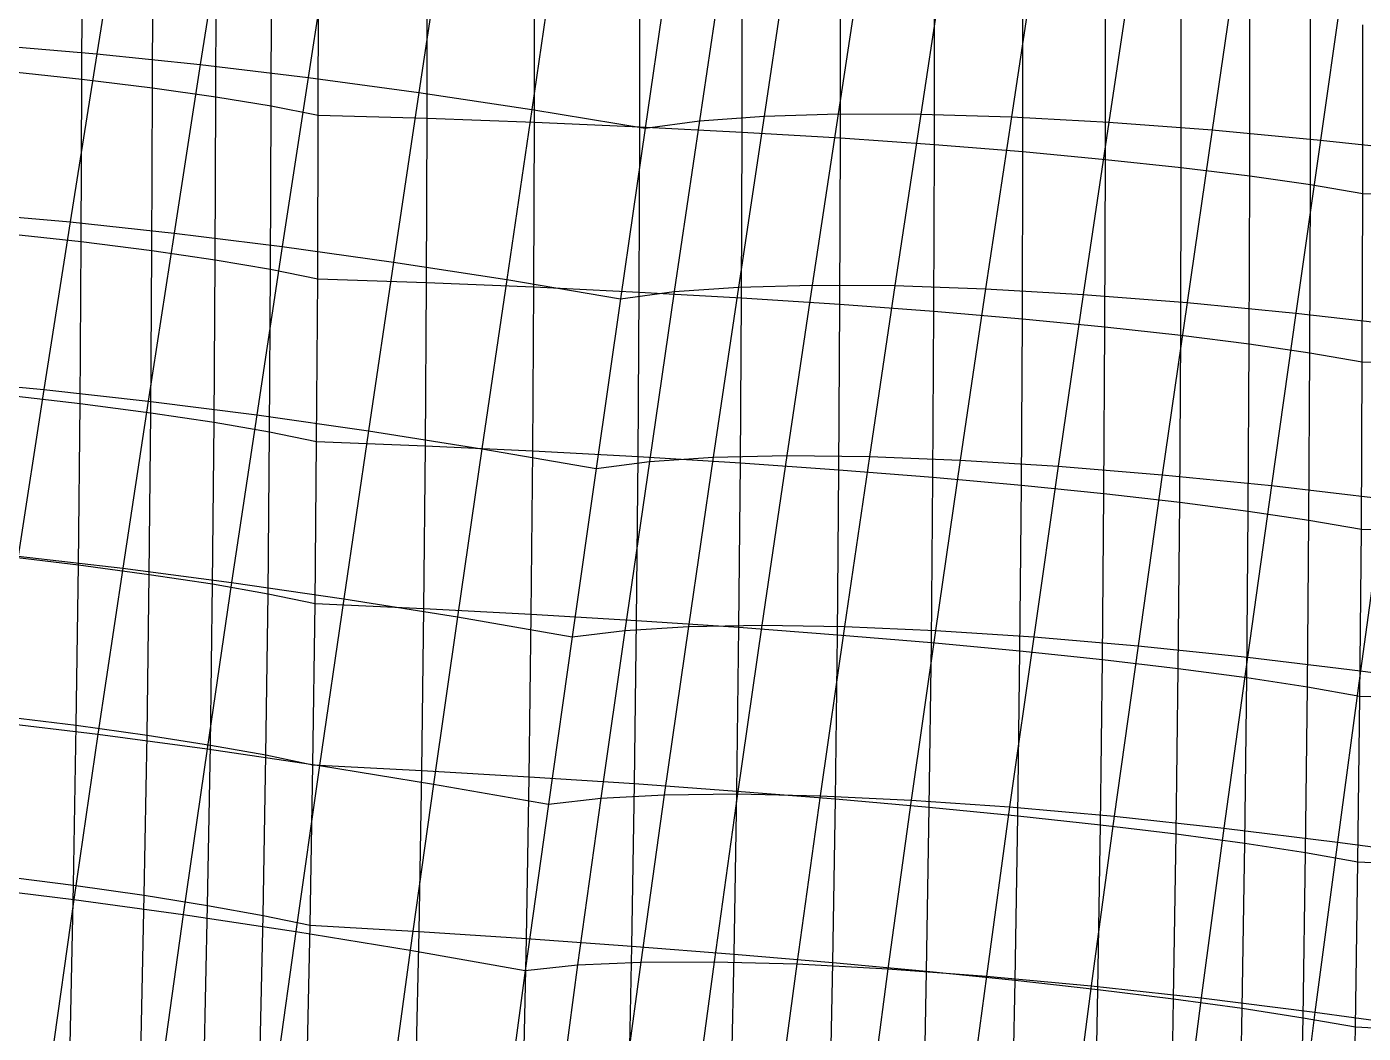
# Model space of a CAD drawing. Extents: x -429 to 429, y -1 to 209.
# Drawn here: x -291 to -267.84, y 106.62 to 124.07 of the extents above; entities that cross this region are included whole.
import ezdxf

# ---------------------------------------------------------------- set-up
doc = ezdxf.new("R2010")
doc.units = 0

msp = doc.modelspace()

# ---------------------------------------------------------------- linework, layer by layer
at = {"layer": 'default', "color": 5, "linetype": 'CONTINUOUS'}
for p, q in [((-289.328, 126.513, 68.082), (-289.79, 123.6, 67.585)), ((-287.538, 126.337, 67.212), (-287.995, 123.415, 66.715)), ((-285.678, 126.122, 66.526), (-286.126, 123.191, 66.032)), ((-283.764, 125.872, 66.03), (-284.205, 122.931, 65.543)), ((-281.816, 125.588, 65.731), (-282.25, 122.638, 65.254)), ((-278.902, 125.401, 63.813), (-279.34, 122.439, 63.336)), ((-277.776, 125.487, 62.097), (-278.222, 122.522, 61.607)), ((-276.49, 125.53, 60.499), (-276.94, 122.561, 59.996)), ((-275.056, 125.53, 59.034), (-275.506, 122.556, 58.521)), ((-273.488, 125.488, 57.718), (-273.936, 122.508, 57.197)), ((-271.803, 125.403, 56.564), (-272.246, 122.417, 56.037)), ((-279.855, 125.274, 65.63), (-280.283, 122.313, 65.166)), ((-279.855, 125.274, 65.63), (-280.283, 122.313, 65.166)), ((-270.016, 125.277, 55.584), (-270.454, 122.283, 55.054)), ((-268.147, 125.11, 54.787), (-268.577, 122.108, 54.256)), ((-291.495, 123.745, 68.634), (-289.79, 123.6, 67.585)), ((-289.79, 123.6, 67.585), (-290.253, 120.688, 67.088)), ((-289.79, 123.6, 67.585), (-287.995, 123.415, 66.715)), ((-287.995, 123.415, 66.715), (-288.45, 120.494, 66.218)), ((-287.995, 123.415, 66.715), (-286.126, 123.191, 66.032)), ((-286.126, 123.191, 66.032), (-286.575, 120.262, 65.538)), ((-286.126, 123.191, 66.032), (-284.205, 122.931, 65.543)), ((-284.205, 122.931, 65.543), (-284.646, 119.993, 65.056)), ((-284.205, 122.931, 65.543), (-282.25, 122.638, 65.254)), ((-282.25, 122.638, 65.254), (-282.684, 119.69, 64.777)), ((-282.25, 122.638, 65.254), (-280.283, 122.313, 65.166)), ((-278.222, 122.522, 61.607), (-276.94, 122.561, 59.996)), ((-276.94, 122.561, 59.996), (-277.389, 119.593, 59.495)), ((-276.94, 122.561, 59.996), (-275.506, 122.556, 58.521)), ((-275.506, 122.556, 58.521), (-275.956, 119.584, 58.009)), ((-275.506, 122.556, 58.521), (-273.936, 122.508, 57.197)), ((-280.283, 122.313, 65.166), (-279.34, 122.439, 63.336)), ((-279.34, 122.439, 63.336), (-279.779, 119.479, 62.86)), ((-279.34, 122.439, 63.336), (-278.222, 122.522, 61.607)), ((-278.222, 122.522, 61.607), (-278.667, 119.558, 61.117)), ((-273.936, 122.508, 57.197), (-274.384, 119.529, 56.676)), ((-273.936, 122.508, 57.197), (-272.246, 122.417, 56.037)), ((-272.246, 122.417, 56.037), (-272.69, 119.431, 55.51)), ((-272.246, 122.417, 56.037), (-270.454, 122.283, 55.054)), ((-280.283, 122.313, 65.166), (-280.71, 119.357, 64.704)), ((-280.283, 122.313, 65.166), (-280.71, 119.357, 64.704)), ((-270.454, 122.283, 55.054), (-270.891, 119.29, 54.524)), ((-270.454, 122.283, 55.054), (-268.577, 122.108, 54.256)), ((-268.577, 122.108, 54.256), (-269.007, 119.107, 53.727)), ((-268.577, 122.108, 54.256), (-266.636, 121.894, 53.654)), ((-291.963, 120.841, 68.14), (-290.253, 120.688, 67.088)), ((-290.253, 120.688, 67.088), (-290.707, 117.785, 66.605)), ((-290.253, 120.688, 67.088), (-288.45, 120.494, 66.218)), ((-288.45, 120.494, 66.218), (-288.899, 117.583, 65.734)), ((-288.45, 120.494, 66.218), (-286.575, 120.262, 65.538)), ((-286.575, 120.262, 65.538), (-287.017, 117.343, 65.057)), ((-286.575, 120.262, 65.538), (-284.646, 119.993, 65.056)), ((-284.646, 119.993, 65.056), (-285.081, 117.066, 64.58)), ((-284.646, 119.993, 65.056), (-282.684, 119.69, 64.777)), ((-282.684, 119.69, 64.777), (-283.113, 116.756, 64.309)), ((-282.684, 119.69, 64.777), (-280.71, 119.357, 64.704)), ((-279.779, 119.479, 62.86), (-278.667, 119.558, 61.117)), ((-278.667, 119.558, 61.117), (-279.105, 116.607, 60.637)), ((-278.667, 119.558, 61.117), (-277.389, 119.593, 59.495)), ((-277.389, 119.593, 59.495), (-277.829, 116.637, 59.004)), ((-277.389, 119.593, 59.495), (-275.956, 119.584, 58.009)), ((-275.956, 119.584, 58.009), (-276.396, 116.621, 57.509)), ((-275.956, 119.584, 58.009), (-274.384, 119.529, 56.676)), ((-280.71, 119.357, 64.704), (-281.134, 116.415, 64.246)), ((-280.71, 119.357, 64.704), (-281.134, 116.415, 64.246)), ((-280.71, 119.357, 64.704), (-279.779, 119.479, 62.86)), ((-279.779, 119.479, 62.86), (-280.211, 116.533, 62.391)), ((-274.384, 119.529, 56.676), (-274.823, 116.56, 56.169)), ((-274.384, 119.529, 56.676), (-272.69, 119.431, 55.51)), ((-272.69, 119.431, 55.51), (-273.124, 116.454, 54.997)), ((-272.69, 119.431, 55.51), (-270.891, 119.29, 54.524)), ((-270.891, 119.29, 54.524), (-271.32, 116.306, 54.008)), ((-270.891, 119.29, 54.524), (-269.007, 119.107, 53.727)), ((-269.007, 119.107, 53.727), (-269.43, 116.116, 53.211)), ((-269.007, 119.107, 53.727), (-267.058, 118.885, 53.128)), ((-292.422, 117.946, 67.66), (-290.707, 117.785, 66.605)), ((-290.707, 117.785, 66.605), (-291.152, 114.896, 66.137)), ((-290.707, 117.785, 66.605), (-288.899, 117.583, 65.734)), ((-288.899, 117.583, 65.734), (-289.338, 114.687, 65.265)), ((-288.899, 117.583, 65.734), (-287.017, 117.343, 65.057)), ((-287.017, 117.343, 65.057), (-287.451, 114.439, 64.589)), ((-287.017, 117.343, 65.057), (-285.081, 117.066, 64.58)), ((-285.081, 117.066, 64.58), (-285.509, 114.155, 64.116)), ((-285.081, 117.066, 64.58), (-283.113, 116.756, 64.309)), ((-283.113, 116.756, 64.309), (-283.536, 113.839, 63.851)), ((-283.113, 116.756, 64.309), (-281.134, 116.415, 64.246)), ((-281.134, 116.415, 64.246), (-280.211, 116.533, 62.391)), ((-280.211, 116.533, 62.391), (-280.635, 113.605, 61.931)), ((-280.211, 116.533, 62.391), (-279.105, 116.607, 60.637)), ((-279.105, 116.607, 60.637), (-279.533, 113.673, 60.168)), ((-279.105, 116.607, 60.637), (-277.829, 116.637, 59.004)), ((-277.829, 116.637, 59.004), (-278.259, 113.695, 58.526)), ((-277.829, 116.637, 59.004), (-276.396, 116.621, 57.509)), ((-276.396, 116.621, 57.509), (-276.826, 113.672, 57.023)), ((-276.396, 116.621, 57.509), (-274.823, 116.56, 56.169)), ((-274.823, 116.56, 56.169), (-275.251, 113.604, 55.676)), ((-274.823, 116.56, 56.169), (-273.124, 116.454, 54.997)), ((-281.134, 116.415, 64.246), (-281.551, 113.493, 63.797)), ((-281.134, 116.415, 64.246), (-281.551, 113.493, 63.797)), ((-273.124, 116.454, 54.997), (-273.549, 113.492, 54.501)), ((-273.124, 116.454, 54.997), (-271.32, 116.306, 54.008)), ((-271.32, 116.306, 54.008), (-271.741, 113.336, 53.508)), ((-271.32, 116.306, 54.008), (-269.43, 116.116, 53.211)), ((-269.43, 116.116, 53.211), (-269.845, 113.14, 52.71)), ((-269.43, 116.116, 53.211), (-267.474, 115.886, 52.615)), ((-267.474, 115.886, 52.615), (-267.883, 112.903, 52.116)), ((-291.152, 114.896, 66.137), (-289.338, 114.687, 65.265)), ((-289.338, 114.687, 65.265), (-289.77, 111.806, 64.808)), ((-289.338, 114.687, 65.265), (-287.451, 114.439, 64.589)), ((-287.451, 114.439, 64.589), (-287.877, 111.552, 64.134)), ((-287.451, 114.439, 64.589), (-285.509, 114.155, 64.116)), ((-285.509, 114.155, 64.116), (-285.93, 111.263, 63.664)), ((-285.509, 114.155, 64.116), (-283.536, 113.839, 63.851)), ((-283.536, 113.839, 63.851), (-283.95, 110.942, 63.405)), ((-283.536, 113.839, 63.851), (-281.551, 113.493, 63.797)), ((-281.551, 113.493, 63.797), (-280.635, 113.605, 61.931)), ((-280.635, 113.605, 61.931), (-281.051, 110.696, 61.483)), ((-280.635, 113.605, 61.931), (-279.533, 113.673, 60.168)), ((-279.533, 113.673, 60.168), (-279.953, 110.756, 59.71)), ((-279.533, 113.673, 60.168), (-278.259, 113.695, 58.526)), ((-278.259, 113.695, 58.526), (-278.681, 110.771, 58.06)), ((-278.259, 113.695, 58.526), (-276.826, 113.672, 57.023)), ((-276.826, 113.672, 57.023), (-277.248, 110.74, 56.55)), ((-276.826, 113.672, 57.023), (-275.251, 113.604, 55.676)), ((-275.251, 113.604, 55.676), (-275.671, 110.665, 55.197)), ((-275.251, 113.604, 55.676), (-273.549, 113.492, 54.501)), ((-281.551, 113.493, 63.797), (-281.961, 110.592, 63.358)), ((-281.551, 113.493, 63.797), (-281.961, 110.592, 63.358)), ((-273.549, 113.492, 54.501), (-273.966, 110.545, 54.016)), ((-273.549, 113.492, 54.501), (-271.741, 113.336, 53.508)), ((-271.741, 113.336, 53.508), (-272.153, 110.383, 53.021)), ((-271.741, 113.336, 53.508), (-269.845, 113.14, 52.71)), ((-269.845, 113.14, 52.71), (-270.252, 110.18, 52.223)), ((-269.845, 113.14, 52.71), (-267.883, 112.903, 52.116)), ((-267.883, 112.903, 52.116), (-268.284, 109.938, 51.63)), ((-267.883, 112.903, 52.116), (-265.876, 112.631, 51.731)), ((-291.587, 112.022, 65.681), (-289.77, 111.806, 64.808)), ((-289.77, 111.806, 64.808), (-290.187, 108.941, 64.373)), ((-289.77, 111.806, 64.808), (-287.877, 111.552, 64.134)), ((-287.877, 111.552, 64.134), (-288.29, 108.682, 63.699)), ((-287.877, 111.552, 64.134), (-285.93, 111.263, 63.664)), ((-285.93, 111.263, 63.664), (-286.339, 108.389, 63.231)), ((-285.93, 111.263, 63.664), (-283.95, 110.942, 63.405)), ((-283.95, 110.942, 63.405), (-284.355, 108.064, 62.975)), ((-283.95, 110.942, 63.405), (-281.961, 110.592, 63.358)), ((-281.051, 110.696, 61.483), (-279.953, 110.756, 59.71)), ((-279.953, 110.756, 59.71), (-280.359, 107.857, 59.271)), ((-279.953, 110.756, 59.71), (-278.681, 110.771, 58.06)), ((-278.681, 110.771, 58.06), (-279.088, 107.863, 57.613)), ((-278.681, 110.771, 58.06), (-277.248, 110.74, 56.55)), ((-277.248, 110.74, 56.55), (-277.655, 107.824, 56.097)), ((-277.248, 110.74, 56.55), (-275.671, 110.665, 55.197)), ((-281.961, 110.592, 63.358), (-282.361, 107.713, 62.934)), ((-281.961, 110.592, 63.358), (-282.361, 107.713, 62.934)), ((-281.961, 110.592, 63.358), (-281.051, 110.696, 61.483)), ((-281.051, 110.696, 61.483), (-281.454, 107.807, 61.051)), ((-275.671, 110.665, 55.197), (-276.076, 107.741, 54.739)), ((-275.671, 110.665, 55.197), (-273.966, 110.545, 54.016)), ((-273.966, 110.545, 54.016), (-274.368, 107.614, 53.555)), ((-273.966, 110.545, 54.016), (-272.153, 110.383, 53.021)), ((-272.153, 110.383, 53.021), (-272.552, 107.445, 52.558)), ((-272.153, 110.383, 53.021), (-270.252, 110.18, 52.223)), ((-270.252, 110.18, 52.223), (-270.646, 107.236, 51.758)), ((-270.252, 110.18, 52.223), (-268.284, 109.938, 51.63)), ((-268.284, 109.938, 51.63), (-268.674, 106.99, 51.166)), ((-268.284, 109.938, 51.63), (-266.271, 109.661, 51.249)), ((-292.009, 109.163, 65.247), (-290.187, 108.941, 64.373)), ((-290.187, 108.941, 64.373), (-290.591, 106.087, 63.96)), ((-290.187, 108.941, 64.373), (-288.29, 108.682, 63.699)), ((-288.29, 108.682, 63.699), (-288.69, 105.824, 63.286)), ((-288.29, 108.682, 63.699), (-286.339, 108.389, 63.231)), ((-286.339, 108.389, 63.231), (-286.735, 105.527, 62.819)), ((-286.339, 108.389, 63.231), (-284.355, 108.064, 62.975)), ((-284.355, 108.064, 62.975), (-284.747, 105.201, 62.565)), ((-284.355, 108.064, 62.975), (-282.361, 107.713, 62.934)), ((-282.361, 107.713, 62.934), (-281.454, 107.807, 61.051)), ((-281.454, 107.807, 61.051), (-281.845, 104.932, 60.637)), ((-281.454, 107.807, 61.051), (-280.359, 107.857, 59.271)), ((-280.359, 107.857, 59.271), (-280.751, 104.972, 58.851)), ((-280.359, 107.857, 59.271), (-279.088, 107.863, 57.613)), ((-279.088, 107.863, 57.613), (-279.48, 104.967, 57.188)), ((-279.088, 107.863, 57.613), (-277.655, 107.824, 56.097)), ((-277.655, 107.824, 56.097), (-278.046, 104.919, 55.667)), ((-277.655, 107.824, 56.097), (-276.076, 107.741, 54.739)), ((-276.076, 107.741, 54.739), (-276.466, 104.827, 54.305)), ((-276.076, 107.741, 54.739), (-274.368, 107.614, 53.555)), ((-282.361, 107.713, 62.934), (-282.749, 104.849, 62.527)), ((-282.361, 107.713, 62.934), (-282.749, 104.849, 62.527)), ((-274.368, 107.614, 53.555), (-274.756, 104.693, 53.117)), ((-274.368, 107.614, 53.555), (-272.552, 107.445, 52.558)), ((-272.552, 107.445, 52.558), (-272.936, 104.518, 52.118)), ((-272.552, 107.445, 52.558), (-270.646, 107.236, 51.758)), ((-270.646, 107.236, 51.758), (-271.027, 104.304, 51.317)), ((-270.646, 107.236, 51.758), (-268.674, 106.99, 51.166)), ((-268.674, 106.99, 51.166), (-269.051, 104.054, 50.724)), ((-268.674, 106.99, 51.166), (-266.656, 106.709, 50.787))]:
    msp.add_line(p, q, dxfattribs=at)
at = {"layer": 'default', "color": 3, "linetype": 'CONTINUOUS'}
for p, q in [((-290.047, 123.164, 102.749), (-290.043, 125.991, 102.545)), ((-288.821, 123.014, 101.382), (-288.818, 125.847, 101.177)), ((-287.724, 122.859, 99.911), (-287.721, 125.697, 99.706)), ((-286.765, 122.7, 98.35), (-286.762, 125.542, 98.144)), ((-285.95, 122.537, 96.71), (-285.948, 125.382, 96.504)), ((-285.95, 122.537, 96.71), (-285.948, 125.382, 96.504)), ((-284.065, 122.484, 96.55), (-284.063, 125.339, 96.343)), ((-282.202, 122.417, 96.225), (-282.2, 125.282, 96.017)), ((-280.377, 122.338, 95.738), (-280.375, 125.212, 95.529)), ((-278.605, 122.246, 95.092), (-278.603, 125.129, 94.882)), ((-276.898, 122.143, 94.292), (-276.896, 125.035, 94.081)), ((-275.271, 122.029, 93.346), (-275.269, 124.928, 93.134)), ((-273.736, 121.906, 92.259), (-273.735, 124.811, 92.047)), ((-272.306, 121.773, 91.042), (-272.305, 124.685, 90.829)), ((-270.992, 121.633, 89.703), (-270.991, 124.55, 89.489)), ((-269.805, 121.486, 88.253), (-269.804, 124.407, 88.039)), ((-268.753, 121.334, 86.704), (-268.752, 124.259, 86.489)), ((-267.846, 121.178, 85.068), (-267.845, 124.104, 84.853)), ((-267.846, 121.178, 85.068), (-267.845, 124.104, 84.853)), ((-291.391, 123.306, 104.003), (-290.047, 123.164, 102.749)), ((-290.058, 120.346, 102.942), (-290.047, 123.164, 102.749)), ((-290.047, 123.164, 102.749), (-288.821, 123.014, 101.382)), ((-288.832, 120.191, 101.575), (-288.821, 123.014, 101.382)), ((-288.821, 123.014, 101.382), (-287.724, 122.859, 99.911)), ((-287.735, 120.031, 100.106), (-287.724, 122.859, 99.911)), ((-287.724, 122.859, 99.911), (-286.765, 122.7, 98.35)), ((-286.775, 119.868, 98.545), (-286.765, 122.7, 98.35)), ((-286.765, 122.7, 98.35), (-285.95, 122.537, 96.71)), ((-285.96, 119.703, 96.905), (-285.95, 122.537, 96.71)), ((-285.96, 119.703, 96.905), (-285.95, 122.537, 96.71)), ((-285.95, 122.537, 96.71), (-284.065, 122.484, 96.55)), ((-284.075, 119.639, 96.746), (-284.065, 122.484, 96.55)), ((-284.065, 122.484, 96.55), (-282.202, 122.417, 96.225)), ((-282.212, 119.562, 96.422), (-282.202, 122.417, 96.225)), ((-282.202, 122.417, 96.225), (-280.377, 122.338, 95.738)), ((-280.387, 119.473, 95.936), (-280.377, 122.338, 95.738)), ((-280.377, 122.338, 95.738), (-278.605, 122.246, 95.092)), ((-278.614, 119.373, 95.291), (-278.605, 122.246, 95.092)), ((-278.605, 122.246, 95.092), (-276.898, 122.143, 94.292)), ((-276.907, 119.261, 94.492), (-276.898, 122.143, 94.292)), ((-276.898, 122.143, 94.292), (-275.271, 122.029, 93.346)), ((-275.28, 119.14, 93.546), (-275.271, 122.029, 93.346)), ((-275.271, 122.029, 93.346), (-273.736, 121.906, 92.259)), ((-273.745, 119.009, 92.46), (-273.736, 121.906, 92.259)), ((-273.736, 121.906, 92.259), (-272.306, 121.773, 91.042)), ((-272.315, 118.871, 91.243), (-272.306, 121.773, 91.042)), ((-272.306, 121.773, 91.042), (-270.992, 121.633, 89.703)), ((-271.001, 118.726, 89.905), (-270.992, 121.633, 89.703)), ((-270.992, 121.633, 89.703), (-269.805, 121.486, 88.253)), ((-269.813, 118.575, 88.456), (-269.805, 121.486, 88.253)), ((-269.805, 121.486, 88.253), (-268.753, 121.334, 86.704)), ((-268.761, 118.42, 86.907), (-268.753, 121.334, 86.704)), ((-268.753, 121.334, 86.704), (-267.846, 121.178, 85.068)), ((-267.854, 118.262, 85.271), (-267.846, 121.178, 85.068)), ((-267.854, 118.262, 85.271), (-267.846, 121.178, 85.068)), ((-267.846, 121.178, 85.068), (-265.925, 121.138, 84.997)), ((-291.403, 120.495, 104.196), (-290.058, 120.346, 102.942)), ((-290.077, 117.539, 103.123), (-290.058, 120.346, 102.942)), ((-290.058, 120.346, 102.942), (-288.832, 120.191, 101.575)), ((-288.851, 117.379, 101.757), (-288.832, 120.191, 101.575)), ((-288.832, 120.191, 101.575), (-287.735, 120.031, 100.106)), ((-287.753, 117.215, 100.287), (-287.735, 120.031, 100.106)), ((-287.735, 120.031, 100.106), (-286.775, 119.868, 98.545)), ((-286.793, 117.048, 98.727), (-286.775, 119.868, 98.545)), ((-286.775, 119.868, 98.545), (-285.96, 119.703, 96.905)), ((-285.978, 116.881, 97.087), (-285.96, 119.703, 96.905)), ((-285.978, 116.881, 97.087), (-285.96, 119.703, 96.905)), ((-285.96, 119.703, 96.905), (-284.075, 119.639, 96.746)), ((-284.093, 116.806, 96.929), (-284.075, 119.639, 96.746)), ((-284.075, 119.639, 96.746), (-282.212, 119.562, 96.422)), ((-282.23, 116.719, 96.606), (-282.212, 119.562, 96.422)), ((-282.212, 119.562, 96.422), (-280.387, 119.473, 95.936)), ((-280.405, 116.62, 96.12), (-280.387, 119.473, 95.936)), ((-280.387, 119.473, 95.936), (-278.614, 119.373, 95.291)), ((-278.631, 116.51, 95.476), (-278.614, 119.373, 95.291)), ((-278.614, 119.373, 95.291), (-276.907, 119.261, 94.492)), ((-276.924, 116.39, 94.678), (-276.907, 119.261, 94.492)), ((-276.907, 119.261, 94.492), (-275.28, 119.14, 93.546)), ((-275.297, 116.261, 93.733), (-275.28, 119.14, 93.546)), ((-275.28, 119.14, 93.546), (-273.745, 119.009, 92.46)), ((-273.762, 116.124, 92.648), (-273.745, 119.009, 92.46)), ((-273.745, 119.009, 92.46), (-272.315, 118.871, 91.243)), ((-272.332, 115.98, 91.431), (-272.315, 118.871, 91.243)), ((-272.315, 118.871, 91.243), (-271.001, 118.726, 89.905)), ((-271.017, 115.831, 90.093), (-271.001, 118.726, 89.905)), ((-271.001, 118.726, 89.905), (-269.813, 118.575, 88.456)), ((-269.83, 115.676, 88.645), (-269.813, 118.575, 88.456)), ((-269.813, 118.575, 88.456), (-268.761, 118.42, 86.907)), ((-268.778, 115.519, 87.096), (-268.761, 118.42, 86.907)), ((-268.761, 118.42, 86.907), (-267.854, 118.262, 85.271)), ((-267.87, 115.359, 85.461), (-267.854, 118.262, 85.271)), ((-267.87, 115.359, 85.461), (-267.854, 118.262, 85.271)), ((-267.854, 118.262, 85.271), (-265.933, 118.212, 85.2)), ((-291.422, 117.694, 104.376), (-290.077, 117.539, 103.123)), ((-290.105, 114.744, 103.29), (-290.077, 117.539, 103.123)), ((-290.077, 117.539, 103.123), (-288.851, 117.379, 101.757)), ((-288.879, 114.578, 101.924), (-288.851, 117.379, 101.757)), ((-288.851, 117.379, 101.757), (-287.753, 117.215, 100.287)), ((-287.781, 114.411, 100.455), (-287.753, 117.215, 100.287)), ((-287.753, 117.215, 100.287), (-286.793, 117.048, 98.727)), ((-286.821, 114.241, 98.895), (-286.793, 117.048, 98.727)), ((-286.793, 117.048, 98.727), (-285.978, 116.881, 97.087)), ((-286.005, 114.072, 97.255), (-285.978, 116.881, 97.087)), ((-286.005, 114.072, 97.255), (-285.978, 116.881, 97.087)), ((-285.978, 116.881, 97.087), (-284.093, 116.806, 96.929)), ((-284.119, 113.986, 97.098), (-284.093, 116.806, 96.929)), ((-284.093, 116.806, 96.929), (-282.23, 116.719, 96.606)), ((-282.257, 113.888, 96.776), (-282.23, 116.719, 96.606)), ((-282.23, 116.719, 96.606), (-280.405, 116.62, 96.12)), ((-280.431, 113.779, 96.291), (-280.405, 116.62, 96.12)), ((-280.405, 116.62, 96.12), (-278.631, 116.51, 95.476)), ((-278.658, 113.66, 95.647), (-278.631, 116.51, 95.476)), ((-278.631, 116.51, 95.476), (-276.924, 116.39, 94.678)), ((-276.951, 113.531, 94.85), (-276.924, 116.39, 94.678)), ((-276.924, 116.39, 94.678), (-275.297, 116.261, 93.733)), ((-275.323, 113.395, 93.905), (-275.297, 116.261, 93.733)), ((-275.297, 116.261, 93.733), (-273.762, 116.124, 92.648)), ((-273.788, 113.251, 92.821), (-273.762, 116.124, 92.648)), ((-273.762, 116.124, 92.648), (-272.332, 115.98, 91.431)), ((-272.357, 113.102, 91.605), (-272.332, 115.98, 91.431)), ((-272.332, 115.98, 91.431), (-271.017, 115.831, 90.093)), ((-271.043, 112.948, 90.268), (-271.017, 115.831, 90.093)), ((-271.017, 115.831, 90.093), (-269.83, 115.676, 88.645)), ((-269.855, 112.79, 88.819), (-269.83, 115.676, 88.645)), ((-269.83, 115.676, 88.645), (-268.778, 115.519, 87.096)), ((-268.802, 112.63, 87.271), (-268.778, 115.519, 87.096)), ((-268.778, 115.519, 87.096), (-267.87, 115.359, 85.461)), ((-267.894, 112.469, 85.635), (-267.87, 115.359, 85.461)), ((-267.894, 112.469, 85.635), (-267.87, 115.359, 85.461)), ((-267.87, 115.359, 85.461), (-265.948, 115.298, 85.391)), ((-291.451, 114.905, 104.542), (-290.105, 114.744, 103.29)), ((-290.144, 111.961, 103.442), (-290.105, 114.744, 103.29)), ((-290.105, 114.744, 103.29), (-288.879, 114.578, 101.924)), ((-288.917, 111.79, 102.077), (-288.879, 114.578, 101.924)), ((-288.879, 114.578, 101.924), (-287.781, 114.411, 100.455)), ((-287.819, 111.619, 100.608), (-287.781, 114.411, 100.455)), ((-287.781, 114.411, 100.455), (-286.821, 114.241, 98.895)), ((-286.858, 111.447, 99.048), (-286.821, 114.241, 98.895)), ((-286.821, 114.241, 98.895), (-286.005, 114.072, 97.255)), ((-286.042, 111.277, 97.408), (-286.005, 114.072, 97.255)), ((-286.042, 111.277, 97.408), (-286.005, 114.072, 97.255)), ((-286.005, 114.072, 97.255), (-284.119, 113.986, 97.098)), ((-284.156, 111.179, 97.252), (-284.119, 113.986, 97.098)), ((-284.119, 113.986, 97.098), (-282.257, 113.888, 96.776)), ((-282.293, 111.069, 96.931), (-282.257, 113.888, 96.776)), ((-282.257, 113.888, 96.776), (-280.431, 113.779, 96.291)), ((-280.468, 110.95, 96.446), (-280.431, 113.779, 96.291)), ((-280.431, 113.779, 96.291), (-278.658, 113.66, 95.647)), ((-278.694, 110.821, 95.803), (-278.658, 113.66, 95.647)), ((-278.658, 113.66, 95.647), (-276.951, 113.531, 94.85)), ((-276.987, 110.684, 95.007), (-276.951, 113.531, 94.85)), ((-276.951, 113.531, 94.85), (-275.323, 113.395, 93.905)), ((-275.359, 110.54, 94.063), (-275.323, 113.395, 93.905)), ((-275.323, 113.395, 93.905), (-273.788, 113.251, 92.821)), ((-273.823, 110.39, 92.978), (-273.788, 113.251, 92.821)), ((-273.788, 113.251, 92.821), (-272.357, 113.102, 91.605)), ((-272.393, 110.235, 91.763), (-272.357, 113.102, 91.605)), ((-272.357, 113.102, 91.605), (-271.043, 112.948, 90.268)), ((-271.078, 110.077, 90.426), (-271.043, 112.948, 90.268)), ((-271.043, 112.948, 90.268), (-269.855, 112.79, 88.819)), ((-269.889, 109.916, 88.977), (-269.855, 112.79, 88.819)), ((-269.855, 112.79, 88.819), (-268.802, 112.63, 87.271)), ((-268.837, 109.755, 87.429), (-268.802, 112.63, 87.271)), ((-268.802, 112.63, 87.271), (-267.894, 112.469, 85.635)), ((-267.928, 109.593, 85.794), (-267.894, 112.469, 85.635)), ((-267.928, 109.593, 85.794), (-267.894, 112.469, 85.635)), ((-267.894, 112.469, 85.635), (-265.973, 112.397, 85.566)), ((-291.489, 112.128, 104.694), (-290.144, 111.961, 103.442)), ((-290.193, 109.189, 103.579), (-290.144, 111.961, 103.442)), ((-290.144, 111.961, 103.442), (-288.917, 111.79, 102.077)), ((-288.966, 109.014, 102.214), (-288.917, 111.79, 102.077)), ((-288.917, 111.79, 102.077), (-287.819, 111.619, 100.608)), ((-287.867, 108.84, 100.745), (-287.819, 111.619, 100.608)), ((-287.819, 111.619, 100.608), (-286.858, 111.447, 99.048)), ((-286.906, 108.666, 99.185), (-286.858, 111.447, 99.048)), ((-286.858, 111.447, 99.048), (-286.042, 111.277, 97.408)), ((-286.09, 108.495, 97.545), (-286.042, 111.277, 97.408)), ((-286.09, 108.495, 97.545), (-286.042, 111.277, 97.408)), ((-286.042, 111.277, 97.408), (-284.156, 111.179, 97.252)), ((-284.203, 108.384, 97.39), (-284.156, 111.179, 97.252)), ((-284.156, 111.179, 97.252), (-282.293, 111.069, 96.931)), ((-282.34, 108.263, 97.069), (-282.293, 111.069, 96.931)), ((-282.293, 111.069, 96.931), (-280.468, 110.95, 96.446)), ((-280.514, 108.133, 96.586), (-280.468, 110.95, 96.446)), ((-280.468, 110.95, 96.446), (-278.694, 110.821, 95.803)), ((-278.741, 107.995, 95.943), (-278.694, 110.821, 95.803)), ((-278.694, 110.821, 95.803), (-276.987, 110.684, 95.007)), ((-277.033, 107.849, 95.147), (-276.987, 110.684, 95.007)), ((-276.987, 110.684, 95.007), (-275.359, 110.54, 94.063)), ((-275.405, 107.698, 94.203), (-275.359, 110.54, 94.063)), ((-275.359, 110.54, 94.063), (-273.823, 110.39, 92.978)), ((-273.869, 107.541, 93.12), (-273.823, 110.39, 92.978)), ((-273.823, 110.39, 92.978), (-272.393, 110.235, 91.763)), ((-272.438, 107.381, 91.904), (-272.393, 110.235, 91.763)), ((-272.393, 110.235, 91.763), (-271.078, 110.077, 90.426)), ((-271.123, 107.219, 90.567), (-271.078, 110.077, 90.426)), ((-271.078, 110.077, 90.426), (-269.889, 109.916, 88.977)), ((-269.934, 107.055, 89.119), (-269.889, 109.916, 88.977)), ((-269.889, 109.916, 88.977), (-268.837, 109.755, 87.429)), ((-268.881, 106.892, 87.571), (-268.837, 109.755, 87.429)), ((-268.837, 109.755, 87.429), (-267.928, 109.593, 85.794)), ((-267.972, 106.731, 85.936), (-267.928, 109.593, 85.794)), ((-267.972, 106.731, 85.936), (-267.928, 109.593, 85.794)), ((-267.928, 109.593, 85.794), (-266.006, 109.51, 85.725)), ((-291.539, 109.362, 104.831), (-290.193, 109.189, 103.579)), ((-290.253, 106.43, 103.699), (-290.193, 109.189, 103.579)), ((-290.193, 109.189, 103.579), (-288.966, 109.014, 102.214)), ((-289.026, 106.251, 102.334), (-288.966, 109.014, 102.214)), ((-288.966, 109.014, 102.214), (-287.867, 108.84, 100.745)), ((-287.927, 106.073, 100.865), (-287.867, 108.84, 100.745)), ((-287.867, 108.84, 100.745), (-286.906, 108.666, 99.185)), ((-286.965, 105.898, 99.305), (-286.906, 108.666, 99.185)), ((-286.906, 108.666, 99.185), (-286.09, 108.495, 97.545)), ((-286.148, 105.727, 97.665), (-286.09, 108.495, 97.545)), ((-286.148, 105.727, 97.665), (-286.09, 108.495, 97.545)), ((-286.09, 108.495, 97.545), (-284.203, 108.384, 97.39)), ((-284.262, 105.604, 97.51), (-284.203, 108.384, 97.39)), ((-284.203, 108.384, 97.39), (-282.34, 108.263, 97.069)), ((-282.398, 105.471, 97.19), (-282.34, 108.263, 97.069)), ((-282.34, 108.263, 97.069), (-280.514, 108.133, 96.586)), ((-280.572, 105.329, 96.707), (-280.514, 108.133, 96.586)), ((-280.514, 108.133, 96.586), (-278.741, 107.995, 95.943)), ((-278.798, 105.181, 96.065), (-278.741, 107.995, 95.943)), ((-278.741, 107.995, 95.943), (-277.033, 107.849, 95.147)), ((-277.09, 105.026, 95.27), (-277.033, 107.849, 95.147)), ((-277.033, 107.849, 95.147), (-275.405, 107.698, 94.203)), ((-275.462, 104.867, 94.326), (-275.405, 107.698, 94.203)), ((-275.405, 107.698, 94.203), (-273.869, 107.541, 93.12)), ((-273.926, 104.704, 93.243), (-273.869, 107.541, 93.12)), ((-273.869, 107.541, 93.12), (-272.438, 107.381, 91.904)), ((-272.494, 104.539, 92.028), (-272.438, 107.381, 91.904)), ((-272.438, 107.381, 91.904), (-271.123, 107.219, 90.567)), ((-271.179, 104.373, 90.691), (-271.123, 107.219, 90.567)), ((-271.123, 107.219, 90.567), (-269.934, 107.055, 89.119)), ((-269.99, 104.208, 89.243), (-269.934, 107.055, 89.119)), ((-269.934, 107.055, 89.119), (-268.881, 106.892, 87.571)), ((-268.936, 104.044, 87.695), (-268.881, 106.892, 87.571)), ((-268.881, 106.892, 87.571), (-267.972, 106.731, 85.936)), ((-268.026, 103.883, 86.059), (-267.972, 106.731, 85.936)), ((-268.026, 103.883, 86.059), (-267.972, 106.731, 85.936)), ((-267.972, 106.731, 85.936), (-266.05, 106.635, 85.868))]:
    msp.add_line(p, q, dxfattribs=at)

doc.saveas('drawing.dxf')
